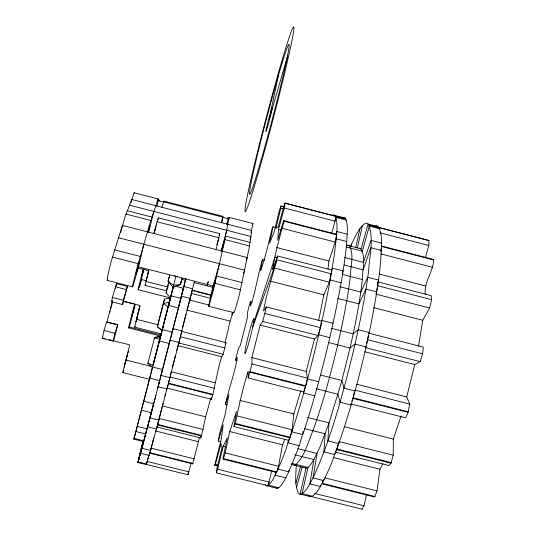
<?xml version="1.0" encoding="UTF-8"?>
<svg xmlns="http://www.w3.org/2000/svg" width="536" height="536" viewBox="0 0 536 536"><rect width="100%" height="100%" fill="white"/><g stroke="black" fill="none" stroke-linecap="round" stroke-linejoin="round"><path stroke-width="0.8" d="M381.324 245.944L432.391 259.183L433.664 260C433.168 272.04 423.869 281.996 425.269 294.237M334.92 451.969L388.955 465.543L390.978 463.211L393.23 455.211L393.31 439.071L401.109 416.043M391.206 462.615L336.863 448.954C351.127 409.122 361.807 368.071 370.456 326.672C375.394 301.5 380.104 276.134 381.324 250.459C381.411 242.835 382.295 234.554 378.831 227.545M425.437 257.347L428.827 245.495L428.947 240.49L368.728 224.839M345.713 218.856L285.125 203.111L284.067 205.415L278.164 227.385L277.226 226.936L275.879 228.557L280.817 208.142L280.904 206.072L284.147 206.909M235.17 424.043L289.909 437.805L288.428 440.284L233.991 426.609L235.358 423.44L290.11 437.202C301.962 401.839 311.503 365.733 319.992 329.432C326.035 303.577 330.926 277.548 334.833 251.384C335.623 239.659 338.987 227.204 335.435 215.68L334.196 214.695L332.628 215.097M338.832 442.233L338.765 443.647L327.844 440.9L329.07 422.864L341.432 382.202L350.035 348.025C355.207 325.419 359.757 302.626 362.343 279.571C362.262 269.534 366.463 257.025 360.36 248.255L359.227 248.168M334.853 453.282C332.38 462.729 327.771 471.687 323.684 480.584L313.011 477.911L309.855 483.894C307.731 487.599 305.446 491.499 301.808 493.897L299.859 494.185L298.284 493.046C294.318 484.43 296.026 474.447 296.24 465.275M143.822 244.249L138.636 266.881L132.667 286.854L107.274 280.368A19.624 0.978 -75.3 0 1 111.314 261.005L122.429 225.422L247.183 257.548L239.572 293.862A19.53 0.925 -75.6 0 1 233.79 312.682L208.578 306.244L213.1 285.956L219.479 263.692M217.964 465.998L214.755 465.007L221.294 439.091L223.204 424.8L218.299 441.054L220.718 441.664M212.886 394.865L168.451 383.655L167.232 388.151L211.519 399.313C215.485 385.424 217.1 371.039 221.502 357.184L223.17 354.269L226.058 342.678L181.871 331.442L157.678 424.445L201.603 435.453L205.63 416.82L210.789 398.302M166.797 290.961L145.129 285.42L148.512 270.6L138.355 268M211.519 399.313L211.653 397.752M303.148 431.346C300.267 445.329 294.13 458.622 288.716 471.841C285.768 477.489 283.444 483.921 278.385 488.055L276.677 488.403M364.869 351.81L414.764 364.547L420.123 361.599L422.649 353.8L423.293 347.12L368.554 333.117M127.635 354.33L127.421 354.805M288.428 440.284C286.137 451.245 281.172 461.663 276.71 471.941L223.499 458.635L223.291 459.185L276.455 472.477C274.265 477.141 272.067 482.065 268.127 485.495L266.526 485.871L265.293 484.812M346.765 241.508L336.233 238.781L328.93 261.012L327.985 269.146M300.877 390.67L293.768 413.96L291.892 431.855L302.847 434.609C317.037 391.535 328.22 347.495 337.305 303.075C341.104 283.752 344.581 264.328 346.524 244.718C346.758 236.028 348.856 226.614 345.492 218.293L344.146 217.281M142.945 441.49L137.886 462.675L140.586 453.315L149.155 455.453L149.866 452.618L146.181 464.739M331.523 269.943L277.527 256.014C273.454 274.432 266.519 292.174 263.538 310.974L266.318 306.947L321.466 321.064L322.009 320.428L333.037 323.255M271.665 470.93L269.079 482.065L267.565 485.596L216.283 472.839L216.732 469.214L222.098 447.064L221.328 446.314L221.073 443.252L215.418 464.277L214.742 465.194M246.841 257.963A18.928 0.871 -75.6 0 0 248.999 249.267L251.699 230.493L131.782 199.486L124.881 217.261A19.008 0.925 -75.4 0 0 122.329 226.762M335.663 216.33L335.06 221.14L331.777 233.066M378.436 282.036L431.245 295.658L431.627 299.664L429.631 307.999L422.77 320.267L418.509 346.31M227.519 218.547L227.619 217.81L229.24 218.232M366.477 343.67L367.689 339.744L368.232 335.603M311.322 496.51L312.046 496.45C316.629 493.509 319.356 488.537 321.861 483.827L374.651 497.026L377.043 490.896L379.923 469.248L382.851 463.673M111.709 301.788L112.352 297.473L116.52 283.645L127.367 286.412L122.583 304.562L111.709 301.788L112.185 300.515M163.956 201.107L223.016 216.39L221.817 222.768M323.865 479.104L323.637 480.564L322.149 483.298L374.979 496.51M320.615 485.1L320.394 486.527L309.855 483.894L313.895 459.566L320.213 446.428L329.07 422.864L307.59 417.443M227.009 404.901L225.388 404.492C228.812 388.707 234.574 373.538 237.368 357.539L235.492 360.085L237.086 360.487M264.864 260.221L262.446 259.598L260.684 270.533C265.769 256.409 268.777 241.77 272.502 227.291L273.065 226.748L275.457 227.371M235.358 423.44C238.895 405.94 242.714 388.567 248.108 371.488L248.161 377.954L303.476 391.957L303.684 393.022L314.753 395.823M285.125 203.111L284.301 207.961L278.512 229.495L277.735 240.202L283.638 220.618L284.033 221.207C279.846 237.207 274.961 252.965 272.677 269.414L277.527 256.014M318.679 381.719L307.59 378.905L306.264 371.428L314.458 338.946L318.062 335.536L320.401 327.657L321.466 321.064M161.256 333.901L134.63 327.141L139.889 305.48L123.695 301.353M233.991 426.609L236.463 411.447L229.736 431.547L225.214 452.9L223.499 458.635M188.203 473.315L187.962 474.789L191.158 462.95M274.961 268.181L329.292 282.164L332.3 268.121L343.094 270.908L342.109 273.146M351.167 246.58L351.65 243.887C355.395 236.805 358.269 228.396 364.962 223.499L366.865 223.184L368.446 224.256C374.202 239.063 369.458 255.819 368.601 271.149C364.882 298.988 359.214 326.518 352.775 353.84C342.249 395.963 331.168 438.334 313.051 477.924L317.044 453.463L297.828 448.639M122.583 304.562L123.314 300.267L127.367 286.412M253.327 324.019L253.823 321.104A18.13 1.139 -75.8 0 0 249.166 332.555A18.13 1.139 -75.8 0 0 245.213 353.485A18.13 1.139 -75.8 0 0 252.556 327.777L253.327 324.019L275.048 257.059L277.447 257.682M288.964 470.199L288.716 471.841L278.023 469.154L282.492 444.786L284.784 439.219M173.161 287.175L133.873 439.185L139.005 419.628M222.072 251.585A18.941 0.516 -75.5 0 0 224.269 242.888L227.8 224.316M380.754 250.5L381.049 248.885M341.11 282.76L330.243 279.96L323.831 294.854L318.592 320.742M275.805 471.673L275.162 475.224L285.728 477.864M136.874 318.491L136.928 318.625M226.735 224.396L228.182 218.748L229.261 217.382L252.938 223.512L252.543 225.616A18.231 0.811 -75.5 0 1 251.123 231.947M414.764 364.547L406.73 396.942L409.745 404.05L408.097 412.325L405.605 417.812L350.705 403.916M124.225 367.106L124.627 365.244M199.479 437.302L192.86 463.446L149.933 452.732L156.934 426.978L200.665 437.932L200.98 436.291M128.272 352.085L128.412 351.382M248.161 377.954L251.98 364.024L251.853 357.606L260.141 325.084L262.787 321.419L266.318 306.947M283.638 220.618L335.884 234.165L336.588 234.835L335.154 242.064L282.439 228.41M167.232 388.151L167.058 388.995L158.16 386.758L159.594 380.627L149.591 378.101M125.116 363.629L124.995 364.312L125.23 363.636M171.078 372.493L169.999 377.713L161.095 375.461L162.482 369.518L152.465 366.986M354.249 392.412L353.13 397.826L408.251 411.795M270.593 112.339L278.66 74.062M235.492 360.085L238.446 348.119L240.336 345.365L247.357 317.868L247.317 313.279L248.912 306.646L250.433 301.768L252.054 302.183M273.065 226.748L269.554 243.317L274.291 231.498L279.343 210.655L280.904 206.072M102.336 338.37L104.018 330.504L106.59 322.089L117.799 324.602L113.578 340.775L113.19 341.117L102.336 338.37L102.785 338.042L105.096 338.631M147.333 276.81L147.668 275.33M362.061 509.2L364.091 505.776L366.477 494.628M229.261 217.382L228.805 219.472A18.244 0.476 -75.5 0 1 227.472 225.066M136.332 320.354L136.03 321.835L136.291 321.185M113.19 341.117L114.945 333.271L117.799 324.602M208.578 306.244A19.551 0.549 -75.6 0 0 214.018 287.316L222.319 251.15M233.173 312.026L230.138 321.131L225.127 342.417M355.757 247.391L359.998 228.611M357.365 247.96L362.39 225.649M146.723 278.941L147.427 275.953M178.2 345.01L192.645 288.783L183.922 286.552L157.651 388.084M207.955 282.204L207.144 285.681L208.417 281.172M216.102 249.548L218.856 237.696A15.785 0.355 -75.5 0 0 219.05 235.311M137.028 317.788L137.886 314.351M163.024 402.998L158.83 420.13L150.013 417.919L140.586 453.315L146.904 428.807L137.136 426.361M216.283 472.839L217.643 469.228L223.224 446.166L227.324 437.852L222.943 458.454L223.291 459.185M115.374 288.368L116.52 283.645M125.303 362.818L129.752 344.876L108.955 339.603M127.079 356.715L127.34 355.656M376.62 290.318L377.733 285.775L377.639 281.836M194.454 281.454L189.771 300.12L209.174 305.071M212.886 288.837L211.908 293.293L215.881 277.836L213.16 287.323M214.025 285.742L214.99 281.3L211.017 296.763L213.743 287.263M251.109 232.892L251.699 230.493M136.667 318.907L137.451 315.778M148.753 231.981L153.852 211.425M170.562 297.976L164.512 299.081L163.353 303.349L168.23 306.907L170.562 297.976L138.087 289.681L143.233 269.025M139.467 287.343L143.862 269.715M125.015 363.649L127.595 353.854M185.677 278.767L180.746 298.378L170.904 295.865M153.698 437.966L150.583 450.428L141.953 448.277M184.719 319.094L185.945 314.223M120.667 232.39L122.429 225.422M147.936 274.218L148.258 272.951M169.684 275.069L168.063 281.46L173.101 287.39L158.428 344.467M185.979 278.439L158.85 384.111L137.933 462.535L146.234 464.605M182.562 327.623L184.511 319.905M170.515 298.083L166.066 292.79L168.894 281.661M168.914 281.903L166.066 292.79M182.012 278.184L180.377 284.616L173.101 287.39L175.922 276.435L177.423 276.301M160.579 336.119L160.994 334.477L159.822 339.422L154.462 337.827L154.636 337.399L160.706 336.072L160.586 336.487L154.462 337.827M148.425 456.598L146.536 464.002L138.161 461.918L143.614 440.726L134.074 438.341M147.869 232.49L149.819 225.743L148.331 232.095M143.635 269.615L141.906 275.698L143.541 268.945M147.923 273.997L148.284 272.59M164.512 299.081L157.343 326.732L162.12 330.578M156.13 353.211L153.577 363.12L154.053 361.331M162.381 329.546L173.383 286.961M176.692 350.631L177.965 345.666L221.609 356.742M173.389 363.435L174.167 360.427M174.555 358.919L175.332 355.904M221.388 251.15L224.202 241.341L221.85 251.384M221.422 251.377L223.331 244.691L221.837 251.069M137.625 315.108L137.987 313.707M154.636 337.399L147.842 363.375L152.566 367.468M155.802 354.598L159.795 339.08M163.138 326.585L153.182 365.076L147.842 363.375L148.07 362.731M163.312 325.908L163.668 324.541M147.132 388.352L143.568 402.101M147.36 387.481L150.797 374.228M150.998 373.471L152.398 368.065M139.192 418.897L141.732 409.142M141.926 408.412L143.36 402.891M139.735 454.495L143.092 441.584L138.898 457.992M172.411 367.207L173.195 364.192M157.678 424.445L159.226 418.475L203.164 429.497M107.019 321.861L112.272 301.781M156.834 206.32L158.308 200.665L157.966 198.93L134.121 192.759L133.437 194.796A18.304 0.858 -75.5 0 0 131.796 200.33M160.706 336.072L128.432 327.878L134.643 304.053L123.474 301.212M128.432 327.878L129.384 327.027L135.26 304.468M160.103 337.881L160.418 336.675M155.876 395.535L150.013 417.919L153.557 403.729L143.614 401.23M148.459 271.893L148.827 270.492M182.052 278.238L180.377 284.616L173.657 285.212L168.063 281.46L169.557 275.846M185.724 278.673L185.295 280.295L181.255 279.256M166.388 390.282L166.776 388.794M147.467 231.867L137.062 267.598A19.604 0.596 -75.4 0 0 132.667 286.854M154.294 232.738L154.71 231.15M164.9 395.916L165.537 393.504M246.366 260.623L247.183 257.548M138.167 313.011L138.529 311.651M149.933 452.732L151.159 448.109L194.173 458.85M221.663 221.817L222.896 217.187L163.668 201.858L161.859 207.265M290.11 437.202L292.093 429.758L237.327 415.97M138.234 313.024L138.569 311.764M201.603 435.453L201.462 435.935L157.55 424.927L156.445 429.028L147.661 426.83L151.212 412.626L141.316 410.141M221.093 251.237L226.735 230.252M336.863 448.954L338.665 442.274M130.911 202.675L131.782 199.486M154.917 230.353L156.036 226.326M154.83 231.036L155.199 229.696M138.71 310.974L139.045 309.748M111.481 306.25L111.83 304.984M250.051 239.726L250.942 236.51L129.471 205.127M155.849 205.71L149.799 223.686A18.995 0.563 -75.4 0 0 147.46 232.497M126.898 356.654L127.186 355.603M125.464 362.832L125.752 361.78M146.362 464.404L147.179 461.469L188.953 471.874M295.939 483.003L300.535 466.514M296.462 487.566L302.204 466.97M216.832 244.892L218.856 237.696L157.108 221.763L153.725 233.482M139.213 309.138L139.635 307.637M136.62 320.093L137.042 318.592M138.878 310.646L139.132 309.748M269.059 119.615L287.691 55.744M222.072 219.17L222.48 217.784M147.702 275.832L147.346 276.991M156.934 426.978L157.55 424.927M155.514 228.591L155.755 227.793M157.966 198.93L157.343 200.987A18.291 0.523 -75.5 0 0 155.969 205.831M243.639 273.313L244.604 270.151L118.516 237.736M124.386 366.845L124.674 365.927M123.575 370.376L122.844 372.6L149.497 379.32M127.983 352.487L128.412 351.214M276.71 471.941L278.546 466.246L225.214 452.9M138.087 289.681L141.43 279.457L146.261 280.697M335.884 234.165L336.755 231.492L347.194 234.199M156.445 224.946L156.827 223.934M181.871 331.442L182.039 330.96L173.168 328.702L172.136 332.099L162.16 329.566M231.733 314.773L232.517 312.414M289.909 437.805L288.167 442.883L299.055 445.617M135.079 326.029L134.63 327.141M139.956 306.559L140.151 305.989M322.149 483.298L323.121 480.47M149.805 453.181L192.705 463.888L192.86 463.446M380.862 251.766L381.324 250.459L370.812 247.739L363.167 269.856L344.119 264.938M390.978 463.211L336.648 449.55L334.779 454.595L323.918 451.868L325.178 433.792L304.582 428.606M252.737 326.92L277.065 259.826L331.362 273.822M225.388 404.492L228.973 394.657L224.624 416.613L219.894 432.324L218.299 441.054M303.476 391.957L305.56 386.342L250.031 372.272M262.446 259.598C257.769 274.861 255.886 290.894 250.526 306.049L250.433 301.768M200.665 437.932L201.462 435.935M159.051 200.826L159.333 200.142L157.751 199.734M227.177 224.189L227.365 223.948M351.844 401.136L352.983 398.362L408.097 412.325M145.129 285.42L145.33 284.964M350.645 246.259L351.569 244.141M376.051 293.386L376.761 291.939L365.921 289.145L358.919 303.865L337.573 298.385M225.234 344.032L226.058 342.678M107.274 280.368L107.609 279.872M335.784 450.763L336.648 449.55M143.313 441.543L133.886 439.138M252.369 223.974L252.938 223.512M362.202 509.2L311.215 496.517L309.989 496.711L308.87 495.934M169.443 302.237L163.353 303.349L157.343 326.732L162.174 330.35M375.455 225.958L376.795 225.763L378.785 227.452M293.976 465.174L295.303 465.114C304.971 456.33 307.805 442.274 312.977 430.716C322.96 402.838 330.725 374.215 337.553 345.418L337.673 344.869C342.886 322.277 347.522 299.503 350.336 276.476C350.377 266.472 354.631 254.252 349.003 245.314L347.944 245.247M305.487 468.055L306.907 468.022L308.575 466.97L310.485 464.893L313.895 459.566L294.834 454.789M223.224 446.166L225.629 446.769M291.658 463.305L307.979 467.392L302.076 493.616L312.32 496.175M291.39 464.417L306.016 468.082L300.16 494.058L310.304 496.591M155.447 430.944L198.079 441.617M324.896 477.844L377.043 490.896M135.822 431.493L145.524 433.919M215.418 464.277L217.844 464.88M214.755 465.007L217.978 465.811M217.643 469.228L269.079 482.065L268.355 485.207L278.626 487.767M314.632 493.435L364.091 505.776M266.774 485.73L276.945 488.269M146.348 464.424L187.995 474.775M239.86 400.358L293.768 413.96M344.668 426.797L393.31 439.071M212.993 394.436L168.565 383.227L170.133 377.063L214.494 388.258M338.866 441.53L393.23 455.211M162.247 405.913L205.63 416.82M229.736 431.547L282.492 444.786M333.184 457.516L379.923 469.248M180.565 336.749L224.892 348.011M251.853 357.606L306.264 371.428M320.213 374.972L341.894 380.473L343.985 388.138L355.04 390.945M356.755 384.245L406.73 396.942M129.384 327.027L160.961 335.047M106.59 322.089L117.444 324.843M223.17 354.269L178.903 343.04L179.091 342.491L170.2 340.233L169.215 343.449L159.219 340.909M251.98 364.024L307.403 378.088L305.708 385.806L250.171 371.736M354.732 390.094L409.745 404.05M104.018 330.504L114.945 333.271M316.374 388.788L338.022 394.275L340.025 402.221L351.067 405.015M151.963 366.591L125.819 359.984L122.844 372.6M171.239 371.729L214.943 382.778M369.217 332.514L358.216 329.694L353.177 333.901L331.59 328.38M192.243 290.211L211.553 295.148M175.044 286.11L183.312 288.221M191.848 290.405L195.071 291.229M196.679 291.644L210.346 295.142M145.939 281.447L168.257 287.155M191.493 293.413L210.889 298.371M265.025 313.5L320.401 327.657M367.689 339.744L422.649 353.8M329.774 337.653L318.712 334.826L318.062 335.536L262.787 321.419M366.061 346.919L355.026 344.099L350.035 348.025L328.387 342.504M365.264 347.589L420.123 361.599M115.361 286.753L126.275 289.541M260.141 325.084L314.458 338.946M168.431 305.386L178.32 307.912L181.49 296.14L190.253 298.385L186.97 310.116L230.138 321.131M112.352 297.473L123.314 300.267M136.432 319.295L158.542 324.916M377.733 285.775L431.627 299.664M375.696 294.11L429.631 307.999M339.75 286.673L360.762 292.08L367.736 277.266L378.503 280.04M270.258 281.092L323.831 294.854M373.612 307.644L422.77 320.267M114.657 249.883L140.231 256.442M216.671 276.06L242.058 282.572M112.379 257.059L138.107 263.652M215.016 283.363L240.557 289.909M138.636 266.881L213.1 285.956M193.777 282.465L212.933 287.37M381.438 243.083L371.026 240.383L363.448 262.359L344.574 257.481M284.033 221.207L336.588 234.835M381.478 246.473L433.664 260M346.685 245.126L361.15 248.871L368.071 224.041L378.074 226.641M380.982 253.93L432.519 267.276M278.512 229.495L280.924 230.118M346.189 247.009L362.336 251.19L369.338 226.105L379.448 228.731M158.308 200.665L163.929 202.119M222.561 217.294L228.182 218.748M276.67 247.518L328.93 261.012M379.24 274.003L425.457 285.936M158.422 217.824L219.639 233.629M127.186 210.715L151.876 217.087M225.676 236.142L250.191 242.466M125.833 214.031L150.703 220.45M225.046 239.625L249.743 245.997M342.323 274.405L362.343 279.571M335.134 215.485L345.171 218.092M285.132 203.198L345.753 218.949M368.775 224.932L429.021 240.59M346.202 220.088L336.072 217.455L335.06 221.14L284.301 207.961M280.824 206.233L284.053 207.07M380.017 232.818L428.827 245.495M280.817 208.142L283.216 208.765M174.669 275.598L175.922 276.435M134.121 192.759L134.429 193.449M192.571 463.278L192.705 463.888M233.743 312.093L233.79 312.682M163.668 201.858A15.243 0.369 -75.5 0 1 163.989 201.355M246.634 258.767A18.928 0.871 -75.6 0 1 246.212 260.369M109.833 312.347A8.261 0.348 -75.3 0 1 110.094 311.208M110.563 309.279A8.261 0.348 -75.3 0 1 112.198 303.175M157.108 221.763A15.825 0.395 -75.5 0 1 158.133 219.586M136.131 273.26L136.07 273.869L139.166 261.876L136.131 273.26M131.534 317.145L131.494 317.567L134.121 307.55L131.534 317.145M261.126 160.043A77.593 2.848 -75.3 0 0 289.058 44.354A77.593 2.848 -75.3 0 0 257.729 153.571A77.593 2.848 -75.3 0 0 261.126 160.043M267.544 126.851A12.402 0.456 -75.3 0 0 272.241 107.703A12.402 0.456 -75.3 0 0 267.41 124.278A12.402 0.456 -75.3 0 0 267.544 126.851M258.7 171.614A95.502 3.504 -75.3 0 0 293.815 27.075A95.502 3.504 -75.3 0 0 255.793 158.817A95.502 3.504 -75.3 0 0 258.7 171.614"/></g></svg>
